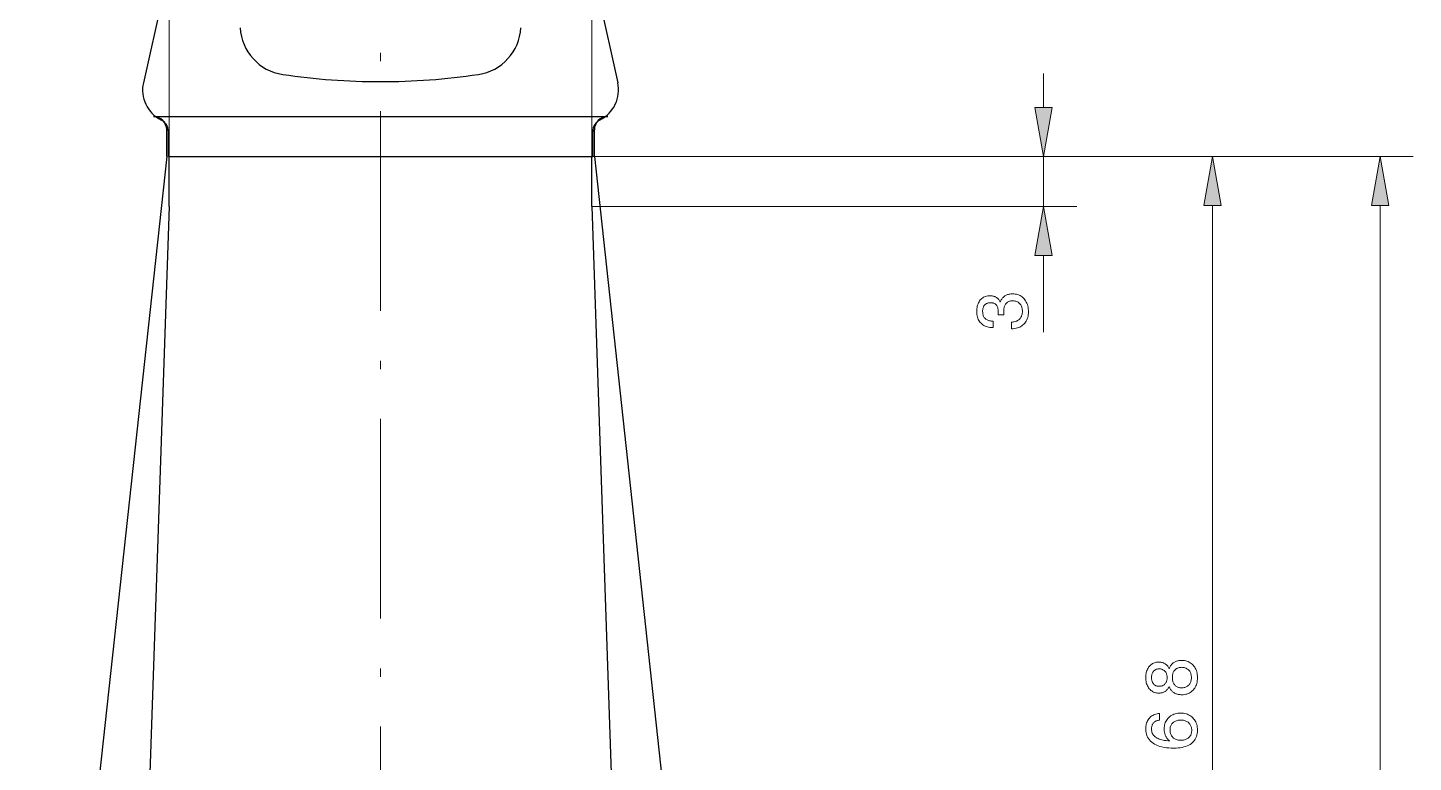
# Model space of a CAD drawing. Extents: x 0 to 297, y 0 to 420.
# Drawn here: x 126.8 to 210, y 305 to 349.1 of the extents above; entities that cross this region are included whole.
import ezdxf

# ---------------------------------------------------------------- set-up
doc = ezdxf.new("R2010")
doc.units = 0
doc.linetypes.add('DASHDOT', pattern=[18.5, 12, -3, 0.5, -3])

msp = doc.modelspace()

# ---------------------------------------------------------------- linework, layer by layer
at = {"color": 7, "lineweight": 13}
for p, q in [((135.263, 341.402), (135.263, 375.885)), ((160.663, 341.402), (160.663, 375.885)), ((160.663, 341.402), (189.808, 341.402)), ((160.663, 341.402), (199.963, 341.402)), ((160.713, 341.402), (210.02, 341.402)), ((160.663, 338.402), (189.808, 338.402)), ((197.963, 276.356), (197.963, 338.447)), ((208.02, 118.356), (208.02, 338.447))]:
    msp.add_line(p, q, dxfattribs=at)
at = {"color": 7, "linetype": 'DASHDOT', "lineweight": 13}
msp.add_line((147.963, 362.625), (147.963, 88.577), dxfattribs=at)
at = {"color": 7, "lineweight": 30, "ltscale": 0.200611}
for p, q in [((135.456, 353.669), (133.711, 345.836)), ((160.47, 353.669), (162.215, 345.836))]:
    msp.add_line(p, q, dxfattribs=at)
at = {"color": 7, "lineweight": 13, "ltscale": 0.05114}
msp.add_line((187.808, 344.356), (187.808, 346.402), dxfattribs=at)
at = {"color": 7, "lineweight": 30}
for p, q in [((134.313, 343.802), (161.613, 343.802)), ((135.113, 341.402), (126.763, 264.402)), ((135.213, 341.402), (160.713, 341.402)), ((135.263, 341.402), (160.663, 341.402)), ((160.813, 341.402), (169.163, 264.402)), ((135.263, 338.402), (133.063, 273.402)), ((160.663, 338.402), (162.863, 273.402))]:
    msp.add_line(p, q, dxfattribs=at)
at = {"color": 7, "lineweight": 30, "ltscale": 0.04}
for p, q in [((135.113, 341.402), (135.113, 343.002)), ((160.813, 341.402), (160.813, 343.002))]:
    msp.add_line(p, q, dxfattribs=at)
at = {"color": 7, "lineweight": 30, "ltscale": 0.037363}
for p, q in [((135.213, 341.402), (135.213, 342.896)), ((160.713, 341.402), (160.713, 342.896))]:
    msp.add_line(p, q, dxfattribs=at)
at = {"color": 7, "lineweight": 30, "ltscale": 0.075}
for p, q in [((135.263, 338.402), (135.263, 341.402)), ((160.663, 338.402), (160.663, 341.402))]:
    msp.add_line(p, q, dxfattribs=at)
at = {"color": 7, "lineweight": 13, "ltscale": 0.075}
msp.add_line((187.808, 338.402), (187.808, 341.402), dxfattribs=at)
at = {"color": 7, "lineweight": 13, "ltscale": 0.115246}
msp.add_line((187.808, 330.837), (187.808, 335.447), dxfattribs=at)
at = {"color": 7, "lineweight": 13}
for points in [[(187.287, 344.356), (187.808, 341.402), (188.329, 344.356)], [(198.484, 338.447), (197.963, 341.402), (197.442, 338.447)], [(208.541, 338.447), (208.02, 341.402), (207.499, 338.447)], [(188.329, 335.447), (187.808, 338.402), (187.287, 335.447)], [(185.868, 331.048), (185.868, 331.447), (185.93, 331.449), (185.989, 331.456), (186.045, 331.465), (186.098, 331.477), (186.148, 331.493), (186.196, 331.512), (186.241, 331.534), (186.283, 331.56), (186.322, 331.589), (186.358, 331.62), (186.391, 331.655), (186.421, 331.693), (186.447, 331.733), (186.469, 331.776), (186.488, 331.822), (186.504, 331.87), (186.516, 331.921), (186.525, 331.974), (186.53, 332.031), (186.532, 332.09), (186.53, 332.147), (186.526, 332.203), (186.518, 332.255), (186.507, 332.306), (186.492, 332.353), (186.475, 332.399), (186.454, 332.441), (186.431, 332.482), (186.404, 332.519), (186.374, 332.554), (186.341, 332.587), (186.306, 332.616), (186.268, 332.641), (186.228, 332.663), (186.186, 332.682), (186.142, 332.697), (186.095, 332.709), (186.045, 332.717), (185.994, 332.722), (185.939, 332.724), (185.89, 332.722), (185.844, 332.717), (185.799, 332.709), (185.756, 332.697), (185.716, 332.682), (185.678, 332.664), (185.642, 332.642), (185.609, 332.617), (185.578, 332.588), (185.548, 332.557), (185.522, 332.522), (185.498, 332.484), (185.477, 332.444), (185.459, 332.401), (185.443, 332.355), (185.431, 332.306), (185.421, 332.255), (185.414, 332.201), (185.41, 332.145), (185.408, 332.085), (185.408, 332.077), (185.408, 332.068), (185.408, 332.06), (185.409, 332.051), (185.409, 332.042), (185.409, 332.033), (185.409, 332.024), (185.41, 332.015), (185.41, 332.006), (185.41, 331.997), (185.411, 331.987), (185.411, 331.977), (185.412, 331.966), (185.412, 331.955), (185.413, 331.943), (185.414, 331.931), (185.414, 331.917), (185.415, 331.904), (185.416, 331.889), (185.417, 331.875), (185.077, 331.875), (185.078, 331.884), (185.078, 331.893), (185.078, 331.902), (185.079, 331.911), (185.079, 331.92), (185.079, 331.929), (185.08, 331.937), (185.08, 331.946), (185.08, 331.955), (185.08, 331.963), (185.081, 331.971), (185.081, 331.98), (185.081, 331.988), (185.081, 331.996), (185.081, 332.004), (185.081, 332.011), (185.081, 332.019), (185.081, 332.026), (185.081, 332.034), (185.081, 332.041), (185.08, 332.098), (185.077, 332.151), (185.071, 332.202), (185.063, 332.25), (185.053, 332.294), (185.04, 332.336), (185.025, 332.375), (185.008, 332.41), (184.988, 332.443), (184.967, 332.472), (184.942, 332.499), (184.916, 332.523), (184.887, 332.544), (184.855, 332.562), (184.821, 332.577), (184.785, 332.59), (184.746, 332.6), (184.705, 332.607), (184.661, 332.611), (184.615, 332.612), (184.571, 332.611), (184.529, 332.607), (184.488, 332.6), (184.45, 332.591), (184.414, 332.578), (184.38, 332.563), (184.348, 332.546), (184.319, 332.525), (184.291, 332.502), (184.266, 332.476), (184.242, 332.448), (184.222, 332.417), (184.203, 332.384), (184.187, 332.349), (184.174, 332.311), (184.163, 332.27), (184.154, 332.228), (184.148, 332.183), (184.144, 332.135), (184.143, 332.085), (184.145, 332.029), (184.15, 331.976), (184.158, 331.926), (184.169, 331.878), (184.184, 331.833), (184.202, 331.791), (184.223, 331.752), (184.247, 331.715), (184.275, 331.681), (184.306, 331.65), (184.34, 331.622), (184.377, 331.596), (184.417, 331.574), (184.46, 331.555), (184.506, 331.539), (184.555, 331.525), (184.607, 331.515), (184.662, 331.507), (184.721, 331.503), (184.782, 331.501), (184.782, 331.118), (184.753, 331.118), (184.666, 331.12), (184.583, 331.128), (184.504, 331.141), (184.429, 331.159), (184.357, 331.182), (184.288, 331.21), (184.223, 331.243), (184.162, 331.282), (184.105, 331.325), (184.05, 331.374), (184.001, 331.427), (183.956, 331.483), (183.917, 331.544), (183.883, 331.607), (183.854, 331.674), (183.831, 331.745), (183.813, 331.82), (183.8, 331.898), (183.792, 331.979), (183.789, 332.064), (183.791, 332.154), (183.798, 332.24), (183.808, 332.321), (183.823, 332.399), (183.842, 332.472), (183.866, 332.541), (183.893, 332.606), (183.925, 332.667), (183.962, 332.724), (184.002, 332.777), (184.046, 332.825), (184.094, 332.868), (184.145, 332.906), (184.199, 332.939), (184.257, 332.967), (184.318, 332.989), (184.383, 333.007), (184.451, 333.02), (184.522, 333.027), (184.597, 333.03), (184.639, 333.029), (184.681, 333.026), (184.721, 333.021), (184.76, 333.014), (184.798, 333.006), (184.834, 332.995), (184.87, 332.983), (184.903, 332.968), (184.936, 332.952), (184.968, 332.934), (184.998, 332.914), (185.026, 332.892), (185.053, 332.868), (185.079, 332.842), (185.103, 332.815), (185.126, 332.786), (185.147, 332.755), (185.167, 332.722), (185.185, 332.687), (185.202, 332.65), (185.22, 332.698), (185.241, 332.743), (185.264, 332.785), (185.288, 332.826), (185.315, 332.864), (185.344, 332.899), (185.374, 332.932), (185.407, 332.963), (185.441, 332.992), (185.478, 333.018), (185.516, 333.042), (185.556, 333.063), (185.598, 333.082), (185.642, 333.099), (185.687, 333.112), (185.734, 333.124), (185.783, 333.132), (185.833, 333.139), (185.885, 333.142), (185.939, 333.144), (186.024, 333.141), (186.105, 333.132), (186.183, 333.117), (186.258, 333.096), (186.329, 333.07), (186.397, 333.037), (186.461, 332.999), (186.522, 332.955), (186.579, 332.905), (186.633, 332.849), (186.683, 332.788), (186.727, 332.723), (186.766, 332.654), (186.8, 332.581), (186.829, 332.505), (186.853, 332.424), (186.871, 332.34), (186.884, 332.252), (186.892, 332.16), (186.894, 332.064), (186.892, 331.973), (186.884, 331.886), (186.87, 331.803), (186.851, 331.723), (186.826, 331.647), (186.797, 331.575), (186.761, 331.507), (186.72, 331.442), (186.674, 331.381), (186.623, 331.324), (186.566, 331.272), (186.506, 331.225), (186.443, 331.183), (186.376, 331.148), (186.305, 331.117), (186.231, 331.092), (186.153, 331.073), (186.071, 331.059), (185.986, 331.051), (185.897, 331.048)], [(195.348, 309.537), (195.329, 309.498), (195.309, 309.462), (195.288, 309.427), (195.265, 309.394), (195.241, 309.364), (195.216, 309.335), (195.189, 309.308), (195.161, 309.283), (195.132, 309.261), (195.102, 309.24), (195.07, 309.221), (195.036, 309.204), (195.001, 309.189), (194.965, 309.176), (194.928, 309.166), (194.889, 309.157), (194.848, 309.15), (194.806, 309.145), (194.763, 309.142), (194.718, 309.141), (194.65, 309.143), (194.586, 309.151), (194.523, 309.164), (194.463, 309.182), (194.406, 309.205), (194.352, 309.234), (194.3, 309.267), (194.25, 309.306), (194.203, 309.35), (194.159, 309.399), (194.118, 309.452), (194.082, 309.509), (194.049, 309.568), (194.022, 309.631), (193.998, 309.697), (193.979, 309.765), (193.963, 309.838), (193.953, 309.913), (193.946, 309.991), (193.944, 310.073), (193.946, 310.154), (193.953, 310.233), (193.963, 310.309), (193.979, 310.381), (193.998, 310.45), (194.022, 310.515), (194.049, 310.578), (194.082, 310.637), (194.118, 310.693), (194.159, 310.746), (194.203, 310.795), (194.25, 310.838), (194.3, 310.877), (194.352, 310.91), (194.406, 310.938), (194.463, 310.961), (194.523, 310.979), (194.586, 310.992), (194.65, 311), (194.718, 311.002), (194.763, 311.001), (194.807, 310.998), (194.849, 310.994), (194.89, 310.987), (194.929, 310.978), (194.967, 310.967), (195.003, 310.955), (195.038, 310.94), (195.072, 310.924), (195.104, 310.905), (195.134, 310.885), (195.163, 310.862), (195.191, 310.838), (195.218, 310.811), (195.243, 310.783), (195.267, 310.752), (195.289, 310.719), (195.31, 310.684), (195.33, 310.647), (195.348, 310.608), (195.368, 310.656), (195.389, 310.702), (195.413, 310.745), (195.438, 310.786), (195.466, 310.824), (195.495, 310.86), (195.527, 310.894), (195.56, 310.925), (195.595, 310.954), (195.633, 310.98), (195.672, 311.004), (195.713, 311.025), (195.756, 311.044), (195.8, 311.06), (195.846, 311.074), (195.894, 311.086), (195.944, 311.094), (195.995, 311.101), (196.048, 311.104), (196.103, 311.106), (196.188, 311.103), (196.269, 311.094), (196.346, 311.08), (196.421, 311.061), (196.491, 311.036), (196.559, 311.005), (196.622, 310.969), (196.682, 310.927), (196.739, 310.879), (196.792, 310.826), (196.841, 310.768), (196.885, 310.707), (196.923, 310.641), (196.957, 310.572), (196.985, 310.498), (197.008, 310.421), (197.026, 310.34), (197.039, 310.255), (197.047, 310.165), (197.05, 310.073), (197.047, 309.98), (197.039, 309.891), (197.026, 309.806), (197.008, 309.724), (196.985, 309.647), (196.957, 309.574), (196.923, 309.505), (196.885, 309.439), (196.841, 309.378), (196.792, 309.32), (196.739, 309.267), (196.682, 309.22), (196.622, 309.178), (196.559, 309.142), (196.491, 309.111), (196.421, 309.086), (196.346, 309.067), (196.269, 309.053), (196.188, 309.044), (196.103, 309.042), (196.048, 309.043), (195.995, 309.047), (195.944, 309.053), (195.894, 309.062), (195.846, 309.073), (195.8, 309.087), (195.756, 309.103), (195.713, 309.122), (195.672, 309.143), (195.633, 309.167), (195.595, 309.193), (195.56, 309.222), (195.527, 309.253), (195.495, 309.286), (195.466, 309.322), (195.438, 309.361), (195.413, 309.401), (195.389, 309.444), (195.368, 309.489)], [(194.752, 309.552), (194.794, 309.553), (194.834, 309.558), (194.873, 309.565), (194.91, 309.575), (194.945, 309.587), (194.979, 309.603), (195.011, 309.622), (195.042, 309.643), (195.07, 309.667), (195.097, 309.694), (195.122, 309.724), (195.144, 309.755), (195.164, 309.788), (195.181, 309.823), (195.195, 309.86), (195.207, 309.899), (195.216, 309.939), (195.223, 309.982), (195.227, 310.026), (195.228, 310.073), (195.227, 310.119), (195.223, 310.164), (195.216, 310.207), (195.207, 310.248), (195.195, 310.287), (195.181, 310.324), (195.164, 310.359), (195.144, 310.392), (195.122, 310.424), (195.097, 310.453), (195.07, 310.48), (195.042, 310.504), (195.011, 310.526), (194.979, 310.544), (194.945, 310.56), (194.91, 310.573), (194.873, 310.583), (194.834, 310.59), (194.794, 310.594), (194.752, 310.595), (194.709, 310.594), (194.669, 310.59), (194.631, 310.583), (194.594, 310.573), (194.559, 310.561), (194.527, 310.545), (194.495, 310.527), (194.466, 310.506), (194.439, 310.483), (194.413, 310.456), (194.39, 310.427), (194.369, 310.396), (194.35, 310.363), (194.334, 310.328), (194.321, 310.291), (194.31, 310.251), (194.301, 310.21), (194.295, 310.166), (194.291, 310.12), (194.29, 310.073), (194.291, 310.025), (194.295, 309.98), (194.301, 309.936), (194.31, 309.895), (194.321, 309.856), (194.334, 309.819), (194.35, 309.784), (194.369, 309.751), (194.39, 309.72), (194.413, 309.691), (194.439, 309.665), (194.466, 309.641), (194.495, 309.62), (194.527, 309.602), (194.559, 309.587), (194.594, 309.574), (194.631, 309.564), (194.669, 309.557), (194.709, 309.553)], [(196.094, 309.457), (196.148, 309.459), (196.2, 309.464), (196.249, 309.472), (196.295, 309.483), (196.34, 309.498), (196.382, 309.517), (196.422, 309.538), (196.459, 309.563), (196.495, 309.591), (196.528, 309.622), (196.558, 309.657), (196.585, 309.693), (196.609, 309.732), (196.63, 309.774), (196.647, 309.818), (196.661, 309.864), (196.673, 309.913), (196.681, 309.964), (196.685, 310.017), (196.687, 310.073), (196.685, 310.129), (196.681, 310.182), (196.673, 310.234), (196.661, 310.283), (196.647, 310.329), (196.63, 310.373), (196.609, 310.415), (196.585, 310.454), (196.558, 310.49), (196.528, 310.525), (196.495, 310.556), (196.459, 310.584), (196.422, 310.609), (196.382, 310.631), (196.34, 310.649), (196.295, 310.664), (196.249, 310.675), (196.2, 310.684), (196.148, 310.689), (196.094, 310.69), (196.045, 310.689), (195.997, 310.684), (195.951, 310.675), (195.907, 310.664), (195.866, 310.649), (195.827, 310.631), (195.79, 310.61), (195.754, 310.585), (195.722, 310.557), (195.691, 310.526), (195.663, 310.492), (195.637, 310.455), (195.615, 310.416), (195.596, 310.374), (195.579, 310.33), (195.566, 310.284), (195.556, 310.235), (195.548, 310.183), (195.544, 310.129), (195.542, 310.073), (195.544, 310.016), (195.548, 309.963), (195.556, 309.912), (195.566, 309.863), (195.579, 309.816), (195.596, 309.773), (195.615, 309.731), (195.637, 309.692), (195.663, 309.656), (195.691, 309.621), (195.722, 309.59), (195.754, 309.562), (195.79, 309.538), (195.827, 309.516), (195.866, 309.498), (195.907, 309.483), (195.951, 309.472), (195.997, 309.464), (196.045, 309.459)], [(194.775, 307.912), (194.775, 307.515), (194.729, 307.51), (194.686, 307.501), (194.644, 307.491), (194.605, 307.478), (194.568, 307.463), (194.534, 307.446), (194.501, 307.426), (194.471, 307.404), (194.443, 307.38), (194.417, 307.353), (194.394, 307.324), (194.373, 307.293), (194.354, 307.26), (194.338, 307.225), (194.325, 307.188), (194.314, 307.149), (194.305, 307.108), (194.299, 307.064), (194.295, 307.019), (194.294, 306.971), (194.297, 306.907), (194.305, 306.846), (194.318, 306.788), (194.337, 306.733), (194.362, 306.681), (194.391, 306.632), (194.426, 306.586), (194.467, 306.544), (194.513, 306.504), (194.564, 306.468), (194.621, 306.434), (194.683, 306.403), (194.751, 306.376), (194.824, 306.351), (194.903, 306.329), (194.988, 306.31), (195.078, 306.294), (195.174, 306.281), (195.275, 306.27), (195.382, 306.263), (195.35, 306.289), (195.32, 306.316), (195.292, 306.344), (195.265, 306.373), (195.239, 306.403), (195.215, 306.435), (195.193, 306.467), (195.172, 306.501), (195.153, 306.536), (195.135, 306.572), (195.119, 306.609), (195.105, 306.647), (195.092, 306.685), (195.081, 306.725), (195.072, 306.765), (195.064, 306.806), (195.059, 306.848), (195.054, 306.891), (195.052, 306.935), (195.051, 306.98), (195.054, 307.063), (195.062, 307.144), (195.075, 307.221), (195.095, 307.295), (195.119, 307.366), (195.149, 307.433), (195.185, 307.498), (195.226, 307.559), (195.272, 307.617), (195.324, 307.671), (195.38, 307.722), (195.44, 307.767), (195.503, 307.807), (195.57, 307.841), (195.64, 307.871), (195.714, 307.894), (195.791, 307.913), (195.872, 307.926), (195.956, 307.934), (196.044, 307.937), (196.132, 307.934), (196.216, 307.926), (196.297, 307.912), (196.375, 307.892), (196.449, 307.867), (196.52, 307.836), (196.587, 307.799), (196.652, 307.757), (196.713, 307.709), (196.77, 307.656), (196.823, 307.597), (196.871, 307.536), (196.913, 307.471), (196.949, 307.403), (196.98, 307.331), (197.005, 307.255), (197.024, 307.176), (197.038, 307.094), (197.047, 307.008), (197.05, 306.919), (197.046, 306.816), (197.035, 306.718), (197.017, 306.625), (196.991, 306.536), (196.958, 306.453), (196.918, 306.375), (196.871, 306.302), (196.816, 306.233), (196.754, 306.17), (196.685, 306.111), (196.609, 306.058), (196.526, 306.01), (196.437, 305.968), (196.341, 305.932), (196.239, 305.901), (196.131, 305.876), (196.016, 305.856), (195.895, 305.842), (195.767, 305.834), (195.633, 305.831), (195.475, 305.834), (195.325, 305.843), (195.182, 305.858), (195.047, 305.879), (194.918, 305.905), (194.797, 305.938), (194.684, 305.977), (194.577, 306.022), (194.478, 306.072), (194.386, 306.129), (194.302, 306.191), (194.227, 306.258), (194.161, 306.33), (194.103, 306.406), (194.055, 306.487), (194.015, 306.573), (193.984, 306.664), (193.962, 306.76), (193.949, 306.86), (193.944, 306.965), (193.946, 307.049), (193.953, 307.129), (193.964, 307.206), (193.979, 307.279), (193.998, 307.348), (194.022, 307.414), (194.051, 307.476), (194.083, 307.534), (194.12, 307.589), (194.161, 307.641), (194.206, 307.688), (194.255, 307.731), (194.308, 307.769), (194.364, 307.803), (194.423, 307.832), (194.486, 307.857), (194.553, 307.878), (194.623, 307.893), (194.697, 307.905)], [(196.048, 307.52), (195.991, 307.518), (195.936, 307.513), (195.883, 307.505), (195.833, 307.494), (195.785, 307.479), (195.739, 307.461), (195.696, 307.44), (195.655, 307.416), (195.616, 307.388), (195.58, 307.357), (195.547, 307.324), (195.517, 307.288), (195.491, 307.251), (195.468, 307.211), (195.449, 307.17), (195.433, 307.126), (195.421, 307.08), (195.412, 307.033), (195.407, 306.983), (195.405, 306.931), (195.407, 306.874), (195.412, 306.818), (195.421, 306.766), (195.433, 306.716), (195.448, 306.668), (195.467, 306.623), (195.49, 306.581), (195.516, 306.541), (195.545, 306.503), (195.578, 306.469), (195.614, 306.437), (195.652, 306.408), (195.693, 306.383), (195.737, 306.361), (195.783, 306.343), (195.832, 306.328), (195.883, 306.316), (195.937, 306.308), (195.993, 306.303), (196.052, 306.301), (196.111, 306.303), (196.168, 306.308), (196.222, 306.316), (196.274, 306.327), (196.323, 306.342), (196.369, 306.361), (196.413, 306.382), (196.455, 306.407), (196.494, 306.435), (196.531, 306.466), (196.565, 306.501), (196.595, 306.537), (196.621, 306.576), (196.644, 306.618), (196.664, 306.661), (196.68, 306.707), (196.692, 306.755), (196.701, 306.806), (196.706, 306.859), (196.708, 306.914), (196.706, 306.967), (196.701, 307.018), (196.692, 307.067), (196.679, 307.114), (196.662, 307.159), (196.642, 307.201), (196.619, 307.242), (196.591, 307.281), (196.56, 307.317), (196.526, 307.352), (196.488, 307.384), (196.448, 307.412), (196.406, 307.437), (196.362, 307.459), (196.315, 307.478), (196.266, 307.493), (196.215, 307.504), (196.162, 307.513), (196.106, 307.518)]]:
    msp.add_lwpolyline(points, close=True, dxfattribs=at)
at = {"color": 7, "lineweight": 30}
for centre, radius, start, end in [((142.525, 349.303), 3, 183.0001, 261.54831), ((153.401, 349.303), 3, 278.45169, 356.9999), ((135.663, 345.402), 2, 167.44048, 243.48517), ((147.964, 385.91), 40.008, 261.54902, 269.99893), ((147.962, 385.91), 40.008, 270.00107, 278.45098), ((160.263, 345.402), 2, 296.51483, 12.55953), ((134.313, 343.002), 0.8, 359.99999, 90), ((134.413, 342.896), 0.8, 0.00008, 63.48515), ((161.513, 342.896), 0.8, 116.51486, 179.99992), ((161.613, 343.002), 0.8, 90, 180.00001)]:
    msp.add_arc(centre, radius, start, end, dxfattribs=at)
at = {"color": 7, "lineweight": 13}
for points in [[(187.287, 344.356), (187.808, 341.402), (187.287, 344.356), (188.329, 344.356)], [(198.484, 338.447), (197.963, 341.402), (198.484, 338.447), (197.442, 338.447)], [(208.541, 338.447), (208.02, 341.402), (208.541, 338.447), (207.499, 338.447)], [(188.329, 335.447), (187.808, 338.402), (188.329, 335.447), (187.287, 335.447)]]:
    msp.add_solid(points, dxfattribs=at)

doc.saveas('drawing.dxf')
